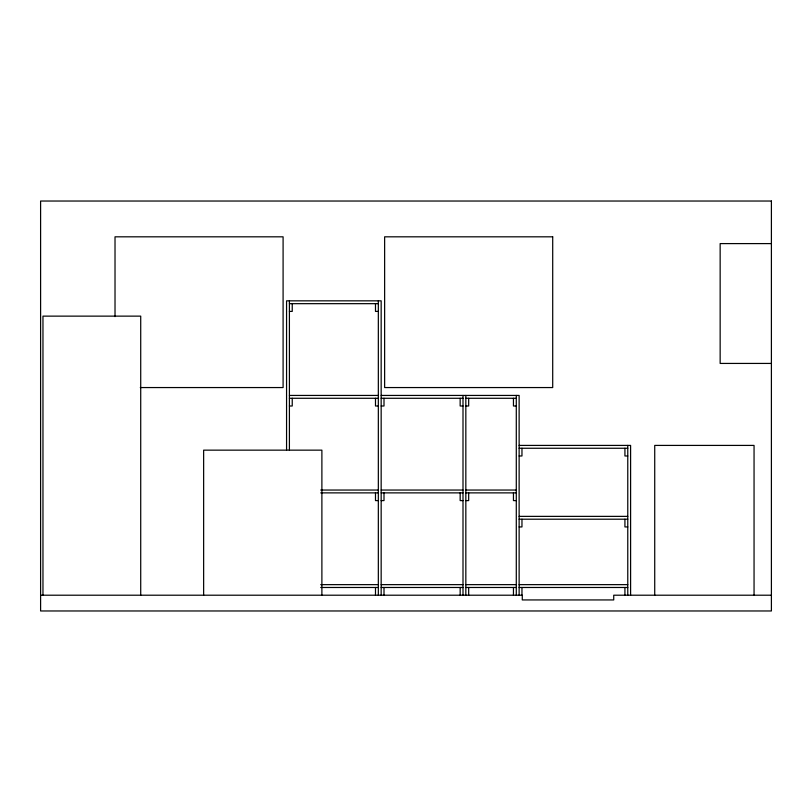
<?xml version="1.0" encoding="UTF-8"?>
<svg xmlns="http://www.w3.org/2000/svg" width="812" height="812" viewBox="0 0 812 812"><rect width="100%" height="100%" fill="white"/><g stroke="black" fill="none" stroke-linecap="round" stroke-linejoin="round"><path stroke-width="1.22" d="M771.4 243.6L720.153 243.6L720.153 363.431L771.4 363.431M289.407 303.668L378.331 303.668M289.407 311.402L292.239 311.402L292.239 303.668M378.331 311.402L375.489 311.402L375.489 303.668M140.293 387.557L283.094 387.557L283.094 236.82L115.02 236.82L115.02 316.619M289.407 395.434L378.331 395.434M381.163 395.434L519.132 395.434L519.132 595.206M289.407 398.276L378.331 398.276M381.163 398.276L463.002 398.276M465.834 398.276L516.29 398.276M289.407 406L292.239 406L292.239 398.276M378.331 406L375.489 406L375.489 398.276M381.163 406L384.005 406L384.005 398.276M463.002 406L460.16 406L460.16 398.276M465.834 406L468.676 406L468.676 398.276M516.29 406L513.448 406L513.448 398.276M519.132 445.412L630.599 445.412L630.599 595.206M519.132 448.254L627.767 448.254M519.132 455.979L521.964 455.979L521.964 448.254M627.767 455.979L624.925 455.979L624.925 448.254M320.72 490.042L378.331 490.042M381.163 490.042L463.002 490.042M465.834 490.042L516.29 490.042M320.72 492.874L378.331 492.874M381.163 492.874L463.002 492.874M465.834 492.874L516.29 492.874M378.331 500.598L375.489 500.598L375.489 492.874M381.163 500.598L384.005 500.598L384.005 492.874M463.002 500.598L460.16 500.598L460.16 492.874M465.834 500.598L468.676 500.598L468.676 492.874M516.29 500.598L513.448 500.598L513.448 492.874M519.132 516.371L627.767 516.371M519.132 519.203L627.767 519.203M519.132 526.937L521.964 526.937L521.964 519.203M627.767 526.937L624.925 526.937L624.925 519.203M320.72 584.64L378.331 584.64M381.163 584.64L463.002 584.64M465.834 584.64L516.29 584.64M519.132 584.64L627.767 584.64M320.72 587.482L378.331 587.482M381.163 587.482L463.002 587.482M465.834 587.482L516.29 587.482M519.132 587.482L627.767 587.482M40.6 595.206L522.278 595.206L522.278 599.936L613.73 599.936L613.73 595.206L771.4 595.206M754.054 595.206L754.054 445.412L654.726 445.412L654.726 595.206M627.767 445.412L627.767 595.206M624.925 587.482L624.925 595.206M521.964 587.482L521.964 595.206M516.29 395.434L516.29 595.206M513.448 587.482L513.448 595.206M468.676 587.482L468.676 595.206M465.834 395.434L465.834 595.206M463.002 395.434L463.002 595.206M460.16 587.482L460.16 595.206M384.005 587.482L384.005 595.206M381.163 595.206L381.163 300.836L286.565 300.836L286.565 449.919M378.331 300.836L378.331 595.206M375.489 587.482L375.489 595.206M321.887 595.206L321.887 450.152L203.639 450.152L203.639 595.206M289.407 300.836L289.407 449.919M140.72 595.206L140.72 316.132L42.965 316.132L42.965 595.206M771.4 201.031L40.6 201.031L40.6 610.969L771.4 610.969L771.4 201.031M552.708 236.82L384.634 236.82L384.634 387.557L552.708 387.557L552.708 236.82"/></g></svg>
